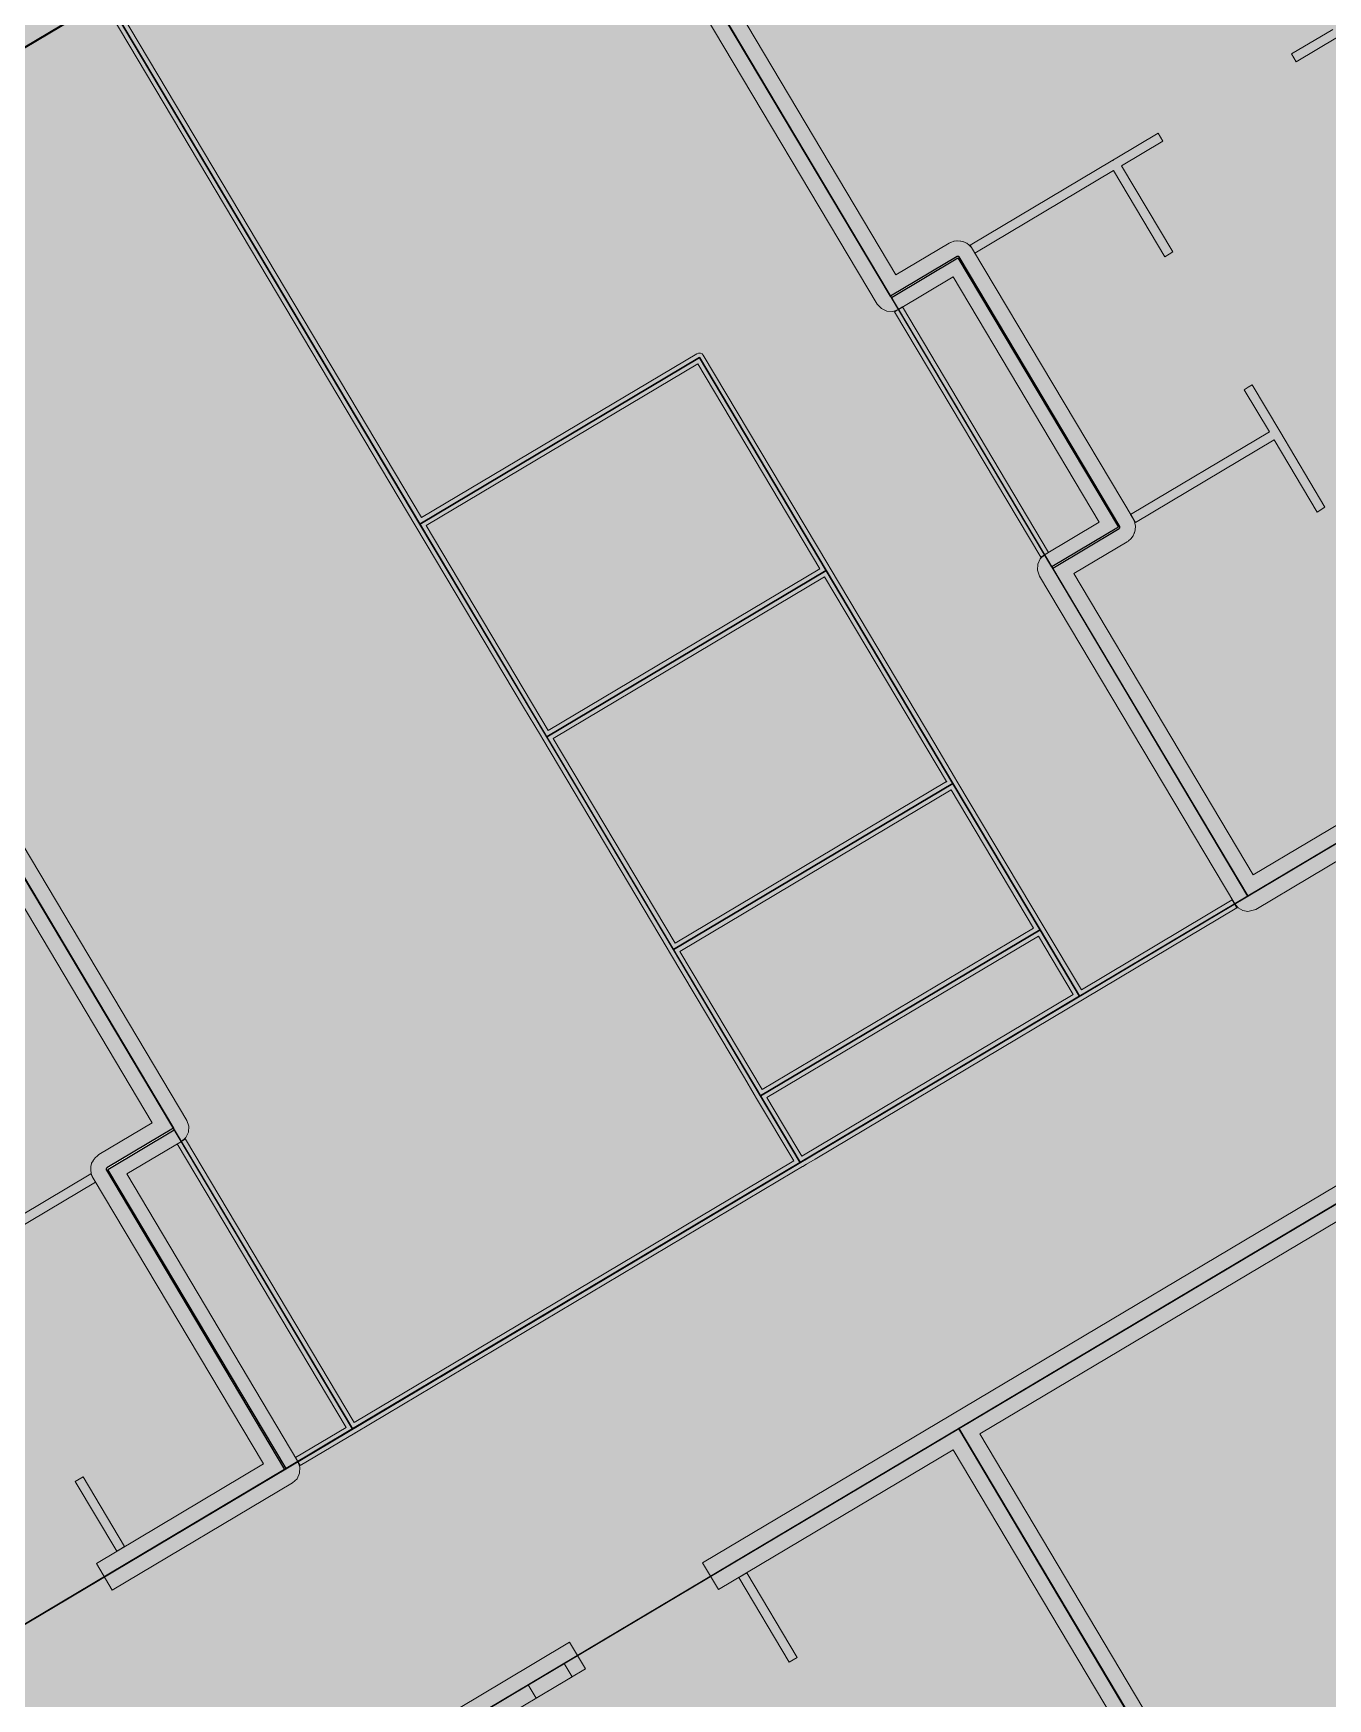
# Model space of a CAD drawing. Header units: millimetres. Extents: x 0 to 312583, y -208103 to 25097.
# Drawn here: x 139675 to 148032, y -143285 to -132528 of the extents above; entities that cross this region are included whole.
import ezdxf

# ---------------------------------------------------------------- set-up
doc = ezdxf.new("R2010")
doc.units = ezdxf.units.MM
doc.linetypes.add('Solid', pattern=[0])
for name, color, linetype, lineweight in [('Inner Walls', 5, 'Solid', 0), ('Outer Walls', 254, 'Solid', 25), ('Room Objects', 47, 'Solid', 15), ('Room Walls', 47, 'Solid', 35), ('Service Area', 252, 'Solid', 25), ('Studio Apartment', 151, 'Solid', 25), ('Two-Bedroom Apartment', 1, 'Solid', 35)]:
    doc.layers.add(name, color=color, linetype=linetype, lineweight=lineweight)

msp = doc.modelspace()

# ---------------------------------------------------------------- hatches: boundary and pattern name
at = {"layer": 'Room Objects', "linetype": 'Solid', "lineweight": 0}
msp.add_hatch(color=5, dxfattribs=at).paths.add_polyline_path([(142922, -143281), (142871, -143195), (142871, -143195), (143103, -143057), (143154, -143143), (143154, -143143)], flags=0)
at = {"layer": 'Service Area', "linetype": 'Solid', "lineweight": 25}
for points in [[(161970, -129496), (162994, -131214), (128307, -151866), (127283, -150148)], [(140023, -132089), (142913, -130368), (142913, -130368), (147518, -138101), (147518, -138101), (144627, -139822), (144627, -139822), (146431, -138748), (146176, -138318), (145613, -137373), (144794, -135998), (143976, -134623), (142171, -135698)], [(141736, -141543), (137132, -133810), (137132, -133810), (140023, -132089), (140023, -132089), (144627, -139822), (144627, -139822)], [(146251, -135974), (145216, -134234), (145645, -133978), (146681, -135718)], [(142171, -135698), (143976, -134623), (144794, -135998), (142990, -137072)], [(142990, -137072), (144794, -135998), (145613, -137373), (143808, -138447)], [(143808, -138447), (145613, -137373), (146176, -138318), (144371, -139392)], [(144371, -139392), (146176, -138318), (146431, -138748), (144628, -139821), (144627, -139822)], [(140156, -139866), (140585, -139610), (141736, -141543), (141736, -141543), (141307, -141799)]]:
    msp.add_hatch(color=254, dxfattribs=at).paths.add_polyline_path(points, flags=0)
at = {"layer": 'Studio Apartment', "linetype": 'Solid', "lineweight": 25}
msp.add_hatch(color=252, dxfattribs=at).paths.add_polyline_path([(138845, -143264), (134241, -135531), (134241, -135531), (137132, -133810), (140580, -139601), (140580, -139601), (140150, -139857), (140149, -139858), (140147, -139860), (140146, -139861), (140146, -139863), (140146, -139865), (140146, -139867), (140146, -139869), (140147, -139871), (141298, -141804)], flags=0)
at = {"layer": 'Two-Bedroom Apartment', "linetype": 'Solid', "lineweight": 25}
for points in [[(149970, -136641), (147518, -138101), (147518, -138101), (146257, -135983), (146686, -135727), (146688, -135726), (146689, -135724), (146690, -135723), (146691, -135721), (146691, -135719), (146691, -135717), (146691, -135715), (146690, -135713), (145654, -133973), (145653, -133972), (145651, -133970), (145649, -133969), (145648, -133969), (145646, -133969), (145644, -133969), (145642, -133969), (145640, -133970), (145210, -134226), (145210, -134226), (142913, -130368), (145804, -128647), (148695, -126926), (151586, -125204), (151586, -125204), (156190, -132938), (153737, -134398), (151435, -130531), (151434, -130530), (151433, -130528), (151431, -130527), (151429, -130527), (151427, -130526), (151425, -130526), (151423, -130527), (151421, -130528), (150992, -130784), (150990, -130785), (150989, -130786), (150988, -130788), (150987, -130790), (150987, -130792), (150987, -130794), (150988, -130795), (150988, -130797), (152134, -132722), (151713, -132973), (151712, -132974), (151710, -132975), (151709, -132977), (151709, -132979), (151708, -132981), (151708, -132983), (151709, -132985), (151710, -132986), (152861, -134920), (152861, -134920), (150417, -136375), (149266, -134441), (149265, -134440), (149263, -134438), (149262, -134437), (149260, -134437), (149258, -134436), (149256, -134437), (149254, -134437), (149252, -134438), (148823, -134694), (148821, -134695), (148820, -134696), (148819, -134698), (148818, -134700), (148818, -134702), (148818, -134704), (148818, -134706), (148819, -134707)], [(153145, -147552), (150254, -149274), (150254, -149274), (145650, -141540), (148541, -139819), (151431, -138098), (154322, -136377), (154322, -136377), (155583, -138495), (155583, -138495), (155154, -138751), (155152, -138752), (155151, -138754), (155150, -138755), (155149, -138757), (155149, -138759), (155149, -138761), (155149, -138763), (155150, -138765), (156186, -140505), (156187, -140506), (156189, -140508), (156190, -140509), (156192, -140509), (156194, -140509), (156196, -140509), (156198, -140509), (156200, -140508), (156629, -140252), (156629, -140252), (158926, -144110), (156036, -145831)], [(144473, -152716), (141582, -154437), (136978, -146704), (139430, -145244), (139430, -145244), (140581, -147177), (140583, -147178), (140584, -147180), (140586, -147181), (140588, -147181), (140590, -147182), (140591, -147182), (140593, -147181), (140595, -147180), (141025, -146924), (141026, -146923), (141028, -146922), (141029, -146920), (141029, -146918), (141030, -146916), (141030, -146914), (141029, -146913), (141028, -146911), (139877, -144977), (142759, -143262), (145650, -141540), (145650, -141540), (146911, -143658), (146911, -143658), (146481, -143914), (146480, -143915), (146479, -143917), (146478, -143919), (146477, -143920), (146477, -143922), (146477, -143924), (146477, -143926), (146478, -143928), (147514, -145668), (147515, -145669), (147517, -145671), (147518, -145672), (147520, -145672), (147522, -145673), (147524, -145673), (147526, -145672), (147528, -145671), (147957, -145416), (150254, -149274), (147364, -150995)]]:
    msp.add_hatch(color=151, dxfattribs=at).paths.add_polyline_path(points, flags=0)

# ---------------------------------------------------------------- linework, layer by layer
at = {"layer": 'Inner Walls', "color": 47, "linetype": 'Solid', "lineweight": 15}
for p, q in [((143127, -130531), (145245, -134089)), ((145124, -134277), (142955, -130634)), ((145245, -134089), (145589, -133884)), ((145589, -133884), (145598, -133879)), ((145598, -133879), (145599, -133879)), ((145599, -133879), (145618, -133872)), ((145618, -133872), (145620, -133872)), ((145620, -133872), (145639, -133869)), ((145639, -133869), (145641, -133869)), ((145641, -133869), (145661, -133870)), ((145661, -133870), (145663, -133870)), ((145663, -133870), (145682, -133875)), ((145682, -133875), (145683, -133875)), ((145683, -133875), (145701, -133884)), ((145701, -133884), (145703, -133885)), ((145703, -133885), (145718, -133897)), ((145718, -133897), (145720, -133898)), ((145720, -133898), (145733, -133912)), ((145733, -133912), (145734, -133914)), ((145734, -133914), (145740, -133922)), ((137346, -133974), (140666, -139550)), ((145740, -133922), (146776, -135662)), ((140443, -139566), (137174, -134076)), ((145614, -134102), (145261, -134312)), ((146557, -135687), (145614, -134102)), ((145151, -134306), (145124, -134277)), ((145186, -134323), (145151, -134306)), ((145225, -134325), (145186, -134323)), ((145261, -134312), (145225, -134325)), ((146205, -135897), (146557, -135687)), ((146776, -135662), (146780, -135671)), ((146780, -135671), (146781, -135673)), ((146781, -135673), (146788, -135691)), ((146790, -135736), (146785, -135755)), ((146788, -135691), (146788, -135693)), ((146788, -135693), (146791, -135712)), ((146791, -135714), (146790, -135734)), ((146790, -135734), (146790, -135736)), ((146791, -135712), (146791, -135714)), ((146737, -135813), (146394, -136018)), ((146746, -135808), (146737, -135813)), ((146747, -135806), (146746, -135808)), ((146762, -135793), (146747, -135806)), ((146763, -135792), (146762, -135793)), ((146775, -135776), (146763, -135792)), ((146776, -135774), (146775, -135776)), ((146784, -135757), (146776, -135774)), ((146785, -135755), (146784, -135757)), ((146158, -135997), (146160, -135958)), ((146160, -135958), (146176, -135923)), ((146176, -135923), (146205, -135897)), ((146171, -136034), (146158, -135997)), ((147432, -138152), (146171, -136034)), ((146394, -136018), (147552, -137964)), ((147552, -137964), (149068, -137061)), ((149171, -137233), (147569, -138187)), ((145599, -141454), (151380, -138012)), ((147454, -138178), (147432, -138152)), ((147484, -138195), (147454, -138178)), ((147518, -138201), (147484, -138195)), ((147569, -138187), (147518, -138201)), ((140099, -139771), (140443, -139566)), ((140666, -139550), (140679, -139587)), ((140679, -139587), (140677, -139626)), ((140631, -139687), (140280, -139896)), ((140660, -139661), (140631, -139687)), ((140677, -139626), (140660, -139661)), ((140047, -139848), (140052, -139829)), ((140052, -139827), (140061, -139810)), ((140052, -139829), (140052, -139827)), ((140061, -139810), (140062, -139808)), ((140062, -139808), (140074, -139792)), ((140074, -139792), (140075, -139791)), ((140075, -139791), (140089, -139778)), ((140089, -139778), (140091, -139776)), ((140091, -139776), (140099, -139771)), ((140046, -139870), (140047, -139850)), ((140046, -139872), (140046, -139870)), ((140049, -139891), (140046, -139872)), ((140047, -139850), (140047, -139848)), ((140049, -139893), (140049, -139891)), ((140056, -139911), (140049, -139893)), ((140056, -139913), (140056, -139911)), ((140061, -139922), (140056, -139913)), ((141161, -141769), (140061, -139922)), ((140280, -139896), (141384, -141753)), ((148592, -139905), (145787, -141575)), ((143997, -142408), (145599, -141454)), ((145787, -141575), (146997, -143607)), ((140083, -142411), (141161, -141769)), ((141384, -141753), (141397, -141790)), ((145615, -141677), (144099, -142580)), ((146774, -143624), (145615, -141677)), ((141378, -141864), (141349, -141890)), ((141395, -141829), (141378, -141864)), ((141397, -141790), (141395, -141829)), ((141349, -141890), (140185, -142583)), ((140185, -142583), (140083, -142411)), ((144099, -142580), (143997, -142408)), ((142708, -143176), (143138, -142920)), ((143138, -142920), (143240, -143092)), ((143240, -143092), (140014, -145012)), ((139826, -144892), (142708, -143176))]:
    msp.add_line(p, q, dxfattribs=at)
at = {"layer": 'Outer Walls', "color": 47, "linetype": 'Solid', "lineweight": 35}
msp.add_line((140852, -131886), (139449, -132721), dxfattribs=at)
at = {"layer": 'Room Objects', "color": 0, "linetype": 'Solid', "lineweight": 0}
for p, q in [((142871, -143195), (143103, -143057)), ((143103, -143057), (143154, -143143)), ((143154, -143143), (142922, -143281)), ((142922, -143281), (142871, -143195))]:
    msp.add_line(p, q, dxfattribs=at)
for p in [(143154, -143143), (142871, -143195)]:
    msp.add_point(p, dxfattribs=at)
at = {"layer": 'Room Walls', "color": 47, "linetype": 'Solid', "lineweight": 9}
for p, q in [((140176, -132288), (142182, -135656)), ((142146, -135713), (140125, -132319)), ((147798, -132662), (148065, -132503)), ((148096, -132554), (147829, -132713)), ((147829, -132713), (147798, -132662)), ((146671, -133333), (146939, -133173)), ((146969, -133225), (146702, -133384)), ((146939, -133173), (146969, -133225)), ((145724, -133896), (146646, -133348)), ((146646, -133348), (146671, -133333)), ((146650, -133415), (145755, -133948)), ((146982, -133972), (146650, -133415)), ((146702, -133384), (147033, -133941)), ((145755, -133948), (145724, -133896)), ((147008, -133956), (146982, -133972)), ((147033, -133941), (147008, -133956)), ((145236, -134327), (145287, -134296)), ((146180, -135912), (145236, -134327)), ((145287, -134296), (146231, -135882)), ((142182, -135656), (143960, -134598)), ((143965, -134664), (142212, -135708)), ((143960, -134598), (143971, -134594)), ((144753, -135988), (143965, -134664)), ((143971, -134594), (143983, -134594)), ((143983, -134594), (143994, -134599)), ((143994, -134599), (144001, -134608)), ((144001, -134608), (144805, -135957)), ((147493, -134831), (147519, -134815)), ((147656, -135103), (147493, -134831)), ((147519, -134815), (147545, -134800)), ((147545, -134800), (147723, -135098)), ((147723, -135098), (148015, -135590)), ((146760, -135636), (147656, -135103)), ((147686, -135155), (146791, -135688)), ((147964, -135621), (147686, -135155)), ((146791, -135688), (146760, -135636)), ((148015, -135590), (147964, -135621)), ((142840, -136880), (142146, -135713)), ((142212, -135708), (143000, -137031)), ((144805, -135957), (144820, -135983)), ((146231, -135882), (146180, -135912)), ((143000, -137031), (144753, -135988)), ((144784, -136039), (143031, -137083)), ((145183, -136710), (144784, -136039)), ((144820, -135983), (145496, -137117)), ((145572, -137362), (145183, -136710)), ((142949, -137062), (142840, -136880)), ((142964, -137088), (142949, -137062)), ((143767, -138437), (142964, -137088)), ((143031, -137083), (143819, -138406)), ((145496, -137117), (145623, -137332)), ((145623, -137332), (145639, -137358)), ((145639, -137358), (146201, -138303)), ((143819, -138406), (145572, -137362)), ((145602, -137414), (143849, -138458)), ((146134, -138308), (145602, -137414)), ((147447, -138178), (144723, -139800)), ((146442, -138707), (147416, -138126)), ((147416, -138126), (147447, -138178)), ((144382, -139351), (146134, -138308)), ((146201, -138303), (146442, -138707)), ((146165, -138359), (144412, -139403)), ((146390, -138737), (146165, -138359)), ((143783, -138463), (143767, -138437)), ((144267, -139276), (143783, -138463)), ((143849, -138458), (144382, -139351)), ((144637, -139781), (146390, -138737)), ((144330, -139382), (144267, -139276)), ((144345, -139408), (144330, -139382)), ((144412, -139403), (144513, -139572)), ((144586, -139812), (144345, -139408)), ((144513, -139572), (144637, -139781)), ((140605, -139702), (140657, -139672)), ((141695, -141533), (140605, -139702)), ((140657, -139672), (141747, -141502)), ((143362, -140540), (144586, -139812)), ((144668, -139832), (144644, -139847)), ((144723, -139800), (144668, -139832)), ((139124, -140445), (140046, -139896)), ((140046, -139896), (140076, -139948)), ((144583, -139883), (141752, -141569)), ((144642, -139848), (144583, -139883)), ((144644, -139847), (144642, -139848)), ((140076, -139948), (139181, -140481)), ((141747, -141502), (143362, -140540)), ((141369, -141727), (141695, -141533)), ((141752, -141569), (141399, -141779)), ((141399, -141779), (141369, -141727)), ((139945, -141882), (139997, -141851)), ((139997, -141851), (140265, -142302)), ((140214, -142333), (139945, -141882)), ((140265, -142302), (140240, -142318)), ((140240, -142318), (140214, -142333)), ((144230, -142502), (144282, -142472)), ((144556, -143050), (144230, -142502)), ((144282, -142472), (144608, -143020)), ((144608, -143020), (144556, -143050))]:
    msp.add_line(p, q, dxfattribs=at)
for p in [(146646, -133348), (144820, -135983), (145572, -137362), (146201, -138303), (141752, -141569)]:
    msp.add_point(p, dxfattribs=at)
at = {"layer": 'Service Area', "color": 254, "linetype": 'Solid', "lineweight": 25}
for p, q in [((127283, -150148), (161970, -129496)), ((142913, -130368), (147518, -138101)), ((162994, -131214), (128307, -151866)), ((140023, -132089), (144627, -139822)), ((142171, -135698), (140023, -132089)), ((141736, -141543), (137132, -133810)), ((145216, -134234), (145645, -133978)), ((145645, -133978), (146681, -135718)), ((146251, -135974), (145216, -134234)), ((143976, -134623), (142171, -135698)), ((142171, -135698), (143976, -134623)), ((144794, -135998), (143976, -134623)), ((143976, -134623), (144794, -135998)), ((142990, -137072), (142171, -135698)), ((146681, -135718), (146251, -135974)), ((142990, -137072), (144794, -135998)), ((144794, -135998), (142990, -137072)), ((145613, -137373), (144794, -135998)), ((144794, -135998), (145613, -137373)), ((143808, -138447), (142990, -137072)), ((143808, -138447), (145613, -137373)), ((145613, -137373), (143808, -138447)), ((146176, -138318), (145613, -137373)), ((145613, -137373), (146176, -138318)), ((147518, -138101), (144627, -139822)), ((144371, -139392), (146176, -138318)), ((146176, -138318), (144371, -139392)), ((146431, -138748), (146176, -138318)), ((146176, -138318), (146431, -138748)), ((144371, -139392), (143808, -138447)), ((144627, -139822), (146431, -138748)), ((146431, -138748), (144628, -139821)), ((144627, -139822), (144371, -139392)), ((140156, -139866), (140585, -139610)), ((140585, -139610), (141736, -141543)), ((144627, -139822), (141736, -141543)), ((144628, -139821), (144627, -139822)), ((141307, -141799), (140156, -139866)), ((141736, -141543), (141307, -141799))]:
    msp.add_line(p, q, dxfattribs=at)
for p in [(147518, -138101), (144627, -139822), (144627, -139822), (141736, -141543)]:
    msp.add_point(p, dxfattribs=at)
at = {"layer": 'Studio Apartment', "color": 252, "linetype": 'Solid', "lineweight": 25}
for p, q in [((137132, -133810), (140580, -139601)), ((140580, -139601), (140150, -139857)), ((140147, -139860), (140146, -139861)), ((140146, -139861), (140146, -139863)), ((140146, -139863), (140146, -139865)), ((140146, -139865), (140146, -139867)), ((140146, -139867), (140146, -139869)), ((140146, -139869), (140147, -139871)), ((140149, -139858), (140147, -139860)), ((140147, -139871), (141298, -141804)), ((140150, -139857), (140149, -139858)), ((141298, -141804), (138845, -143264))]:
    msp.add_line(p, q, dxfattribs=at)
msp.add_point((140580, -139601), dxfattribs=at)
at = {"layer": 'Two-Bedroom Apartment', "color": 151, "linetype": 'Solid', "lineweight": 25}
for p, q in [((145210, -134226), (142913, -130368)), ((145640, -133970), (145210, -134226)), ((145642, -133969), (145640, -133970)), ((145644, -133969), (145642, -133969)), ((145646, -133969), (145644, -133969)), ((145648, -133969), (145646, -133969)), ((145649, -133969), (145648, -133969)), ((145651, -133970), (145649, -133969)), ((145653, -133972), (145651, -133970)), ((145654, -133973), (145653, -133972)), ((146690, -135713), (145654, -133973)), ((146257, -135983), (146686, -135727)), ((146686, -135727), (146688, -135726)), ((146688, -135726), (146689, -135724)), ((146689, -135724), (146690, -135723)), ((146691, -135715), (146690, -135713)), ((146690, -135723), (146691, -135721)), ((146691, -135717), (146691, -135715)), ((146691, -135719), (146691, -135717)), ((146691, -135721), (146691, -135719)), ((147518, -138101), (146257, -135983)), ((149970, -136641), (147518, -138101)), ((145650, -141540), (148541, -139819)), ((142759, -143262), (145650, -141540)), ((150254, -149274), (145650, -141540)), ((145650, -141540), (146911, -143658)), ((139877, -144977), (142759, -143262))]:
    msp.add_line(p, q, dxfattribs=at)
for p in [(145210, -134226), (147518, -138101), (145650, -141540)]:
    msp.add_point(p, dxfattribs=at)

doc.saveas('drawing.dxf')
